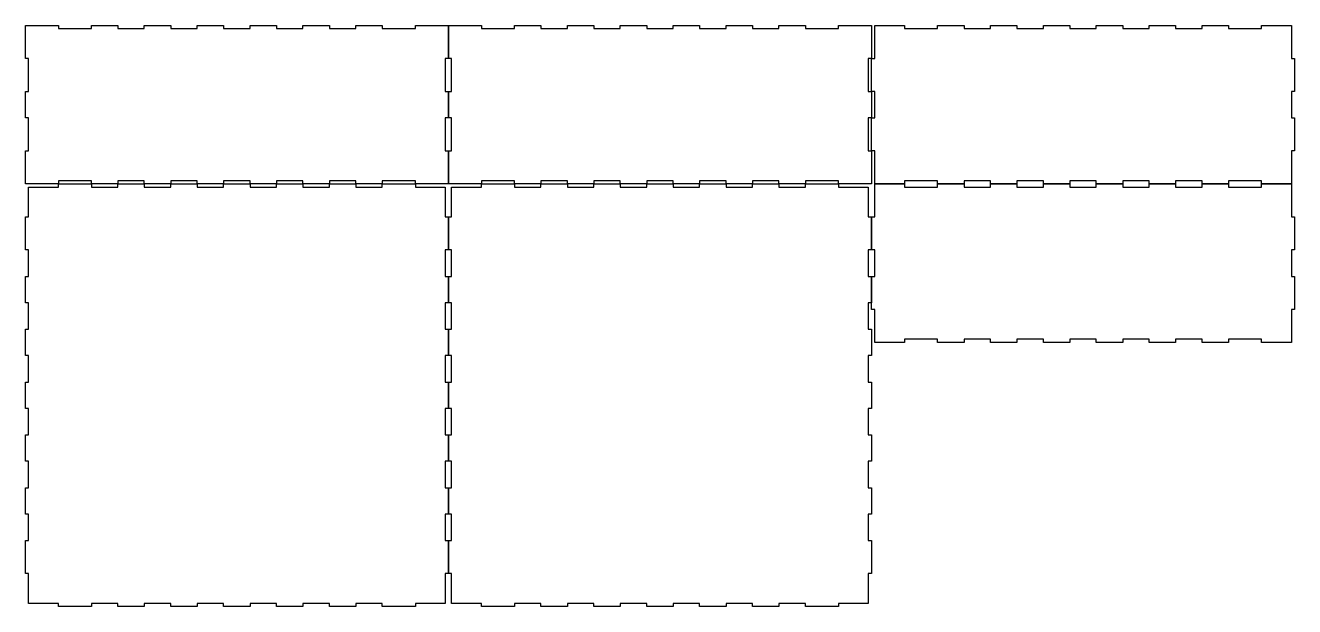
# Model space of a CAD drawing. Header units: inches. Extents: x -56 to 64, y -25 to 30.
import ezdxf

# ---------------------------------------------------------------- set-up
doc = ezdxf.new("R2010")
doc.units = ezdxf.units.IN
doc.header["$MEASUREMENT"] = 0
doc.layers.add('Layer 1', color=7, linetype='Continuous')

# ---------------------------------------------------------------- blocks, each defined once
blk = doc.blocks.new('block 2')
at = {"layer": 'Layer 1', "color": 7, "lineweight": 30, "true_color": 0xffffff}
blk.add_lwpolyline([(-56, 29.99), (-52.87, 29.99), (-52.87, 29.69), (-49.75, 29.69), (-49.75, 29.99), (-47.25, 29.99), (-47.25, 29.69), (-44.75, 29.69), (-44.75, 29.99), (-42.25, 29.99), (-42.25, 29.69), (-39.75, 29.69), (-39.75, 29.99), (-37.25, 29.99), (-37.25, 29.69), (-34.75, 29.69), (-34.75, 29.99), (-32.25, 29.99), (-32.25, 29.69), (-29.75, 29.69), (-29.75, 29.99), (-27.25, 29.99), (-27.25, 29.69), (-24.75, 29.69), (-24.75, 29.99), (-22.25, 29.99), (-22.25, 29.69), (-19.12, 29.69), (-19.12, 29.99), (-16, 29.99), (-16, 26.86), (-16.3, 26.86), (-16.3, 23.74), (-16, 23.74), (-16, 21.24), (-16.3, 21.24), (-16.3, 18.11), (-16, 18.11), (-16, 14.99), (-19.12, 14.99), (-19.12, 15.29), (-22.25, 15.29), (-22.25, 14.99), (-24.75, 14.99), (-24.75, 15.29), (-27.25, 15.29), (-27.25, 14.99), (-29.75, 14.99), (-29.75, 15.29), (-32.25, 15.29), (-32.25, 14.99), (-34.75, 14.99), (-34.75, 15.29), (-37.25, 15.29), (-37.25, 14.99), (-39.75, 14.99), (-39.75, 15.29), (-42.25, 15.29), (-42.25, 14.99), (-44.75, 14.99), (-44.75, 15.29), (-47.25, 15.29), (-47.25, 14.99), (-49.75, 14.99), (-49.75, 15.29), (-52.87, 15.29), (-52.87, 14.99), (-56, 14.99), (-56, 18.11), (-55.7, 18.11), (-55.7, 21.24), (-56, 21.24), (-56, 23.74), (-55.7, 23.74), (-55.7, 26.86), (-56, 26.86), (-56, 29.99)], dxfattribs=at)
blk = doc.blocks.new('block 3')
at = {"layer": 'Layer 1', "color": 7, "lineweight": 30, "true_color": 0xffffff}
blk.add_lwpolyline([(-16, 29.99), (-12.87, 29.99), (-12.87, 29.69), (-9.75, 29.69), (-9.75, 29.99), (-7.25, 29.99), (-7.25, 29.69), (-4.75, 29.69), (-4.75, 29.99), (-2.25, 29.99), (-2.25, 29.69), (0.25, 29.69), (0.25, 29.99), (2.75, 29.99), (2.75, 29.69), (5.25, 29.69), (5.25, 29.99), (7.75, 29.99), (7.75, 29.69), (10.25, 29.69), (10.25, 29.99), (12.75, 29.99), (12.75, 29.69), (15.25, 29.69), (15.25, 29.99), (17.75, 29.99), (17.75, 29.69), (20.88, 29.69), (20.88, 29.99), (24, 29.99), (24, 26.86), (23.7, 26.86), (23.7, 23.74), (24, 23.74), (24, 21.24), (23.7, 21.24), (23.7, 18.11), (24, 18.11), (24, 14.99), (20.88, 14.99), (20.88, 15.29), (17.75, 15.29), (17.75, 14.99), (15.25, 14.99), (15.25, 15.29), (12.75, 15.29), (12.75, 14.99), (10.25, 14.99), (10.25, 15.29), (7.75, 15.29), (7.75, 14.99), (5.25, 14.99), (5.25, 15.29), (2.75, 15.29), (2.75, 14.99), (0.25, 14.99), (0.25, 15.29), (-2.25, 15.29), (-2.25, 14.99), (-4.75, 14.99), (-4.75, 15.29), (-7.25, 15.29), (-7.25, 14.99), (-9.75, 14.99), (-9.75, 15.29), (-12.87, 15.29), (-12.87, 14.99), (-16, 14.99), (-16, 18.11), (-15.7, 18.11), (-15.7, 21.24), (-16, 21.24), (-16, 23.74), (-15.7, 23.74), (-15.7, 26.86), (-16, 26.86), (-16, 29.99)], dxfattribs=at)
blk = doc.blocks.new('block 4')
at = {"layer": 'Layer 1', "color": 7, "lineweight": 30, "true_color": 0xffffff}
blk.add_lwpolyline([(24.3, 29.99), (27.13, 29.99), (27.13, 29.69), (30.25, 29.69), (30.25, 29.99), (32.75, 29.99), (32.75, 29.69), (35.25, 29.69), (35.25, 29.99), (37.75, 29.99), (37.75, 29.69), (40.25, 29.69), (40.25, 29.99), (42.75, 29.99), (42.75, 29.69), (45.25, 29.69), (45.25, 29.99), (47.75, 29.99), (47.75, 29.69), (50.25, 29.69), (50.25, 29.99), (52.75, 29.99), (52.75, 29.69), (55.25, 29.69), (55.25, 29.99), (57.75, 29.99), (57.75, 29.69), (60.88, 29.69), (60.88, 29.99), (63.7, 29.99), (63.7, 26.86), (64, 26.86), (64, 23.74), (63.7, 23.74), (63.7, 21.24), (64, 21.24), (64, 18.11), (63.7, 18.11), (63.7, 14.99), (60.88, 14.99), (60.88, 15.29), (57.75, 15.29), (57.75, 14.99), (55.25, 14.99), (55.25, 15.29), (52.75, 15.29), (52.75, 14.99), (50.25, 14.99), (50.25, 15.29), (47.75, 15.29), (47.75, 14.99), (45.25, 14.99), (45.25, 15.29), (42.75, 15.29), (42.75, 14.99), (40.25, 14.99), (40.25, 15.29), (37.75, 15.29), (37.75, 14.99), (35.25, 14.99), (35.25, 15.29), (32.75, 15.29), (32.75, 14.99), (30.25, 14.99), (30.25, 15.29), (27.13, 15.29), (27.13, 14.99), (24.3, 14.99), (24.3, 18.11), (24, 18.11), (24, 21.24), (24.3, 21.24), (24.3, 23.74), (24, 23.74), (24, 26.86), (24.3, 26.86), (24.3, 29.99)], dxfattribs=at)
blk = doc.blocks.new('block 5')
at = {"layer": 'Layer 1', "color": 7, "lineweight": 30, "true_color": 0xffffff}
blk.add_lwpolyline([(24.3, 14.99), (27.13, 14.99), (27.13, 14.69), (30.25, 14.69), (30.25, 14.99), (32.75, 14.99), (32.75, 14.69), (35.25, 14.69), (35.25, 14.99), (37.75, 14.99), (37.75, 14.69), (40.25, 14.69), (40.25, 14.99), (42.75, 14.99), (42.75, 14.69), (45.25, 14.69), (45.25, 14.99), (47.75, 14.99), (47.75, 14.69), (50.25, 14.69), (50.25, 14.99), (52.75, 14.99), (52.75, 14.69), (55.25, 14.69), (55.25, 14.99), (57.75, 14.99), (57.75, 14.69), (60.88, 14.69), (60.88, 14.99), (63.7, 14.99), (63.7, 11.86), (64, 11.86), (64, 8.74), (63.7, 8.74), (63.7, 6.24), (64, 6.24), (64, 3.11), (63.7, 3.11), (63.7, -0.01), (60.88, -0.01), (60.88, 0.29), (57.75, 0.29), (57.75, -0.01), (55.25, -0.01), (55.25, 0.29), (52.75, 0.29), (52.75, -0.01), (50.25, -0.01), (50.25, 0.29), (47.75, 0.29), (47.75, -0.01), (45.25, -0.01), (45.25, 0.29), (42.75, 0.29), (42.75, -0.01), (40.25, -0.01), (40.25, 0.29), (37.75, 0.29), (37.75, -0.01), (35.25, -0.01), (35.25, 0.29), (32.75, 0.29), (32.75, -0.01), (30.25, -0.01), (30.25, 0.29), (27.13, 0.29), (27.13, -0.01), (24.3, -0.01), (24.3, 3.11), (24, 3.11), (24, 6.24), (24.3, 6.24), (24.3, 8.74), (24, 8.74), (24, 11.86), (24.3, 11.86), (24.3, 14.99)], dxfattribs=at)
blk = doc.blocks.new('block 6')
at = {"layer": 'Layer 1', "color": 7, "lineweight": 30, "true_color": 0xffffff}
blk.add_lwpolyline([(-55.7, 14.69), (-52.87, 14.69), (-52.87, 14.99), (-49.75, 14.99), (-49.75, 14.69), (-47.25, 14.69), (-47.25, 14.99), (-44.75, 14.99), (-44.75, 14.69), (-42.25, 14.69), (-42.25, 14.99), (-39.75, 14.99), (-39.75, 14.69), (-37.25, 14.69), (-37.25, 14.99), (-34.75, 14.99), (-34.75, 14.69), (-32.25, 14.69), (-32.25, 14.99), (-29.75, 14.99), (-29.75, 14.69), (-27.25, 14.69), (-27.25, 14.99), (-24.75, 14.99), (-24.75, 14.69), (-22.25, 14.69), (-22.25, 14.99), (-19.12, 14.99), (-19.12, 14.69), (-16.3, 14.69), (-16.3, 11.86), (-16, 11.86), (-16, 8.74), (-16.3, 8.74), (-16.3, 6.24), (-16, 6.24), (-16, 3.74), (-16.3, 3.74), (-16.3, 1.24), (-16, 1.24), (-16, -1.26), (-16.3, -1.26), (-16.3, -3.76), (-16, -3.76), (-16, -6.26), (-16.3, -6.26), (-16.3, -8.76), (-16, -8.76), (-16, -11.26), (-16.3, -11.26), (-16.3, -13.76), (-16, -13.76), (-16, -16.26), (-16.3, -16.26), (-16.3, -18.76), (-16, -18.76), (-16, -21.89), (-16.3, -21.89), (-16.3, -24.71), (-19.12, -24.71), (-19.12, -25.01), (-22.25, -25.01), (-22.25, -24.71), (-24.75, -24.71), (-24.75, -25.01), (-27.25, -25.01), (-27.25, -24.71), (-29.75, -24.71), (-29.75, -25.01), (-32.25, -25.01), (-32.25, -24.71), (-34.75, -24.71), (-34.75, -25.01), (-37.25, -25.01), (-37.25, -24.71), (-39.75, -24.71), (-39.75, -25.01), (-42.25, -25.01), (-42.25, -24.71), (-44.75, -24.71), (-44.75, -25.01), (-47.25, -25.01), (-47.25, -24.71), (-49.75, -24.71), (-49.75, -25.01), (-52.87, -25.01), (-52.87, -24.71), (-55.7, -24.71), (-55.7, -21.89), (-56, -21.89), (-56, -18.76), (-55.7, -18.76), (-55.7, -16.26), (-56, -16.26), (-56, -13.76), (-55.7, -13.76), (-55.7, -11.26), (-56, -11.26), (-56, -8.76), (-55.7, -8.76), (-55.7, -6.26), (-56, -6.26), (-56, -3.76), (-55.7, -3.76), (-55.7, -1.26), (-56, -1.26), (-56, 1.24), (-55.7, 1.24), (-55.7, 3.74), (-56, 3.74), (-56, 6.24), (-55.7, 6.24), (-55.7, 8.74), (-56, 8.74), (-56, 11.86), (-55.7, 11.86), (-55.7, 14.69)], dxfattribs=at)
blk = doc.blocks.new('block 7')
at = {"layer": 'Layer 1', "color": 7, "lineweight": 30, "true_color": 0xffffff}
blk.add_lwpolyline([(-15.7, 14.69), (-12.87, 14.69), (-12.87, 14.99), (-9.75, 14.99), (-9.75, 14.69), (-7.25, 14.69), (-7.25, 14.99), (-4.75, 14.99), (-4.75, 14.69), (-2.25, 14.69), (-2.25, 14.99), (0.25, 14.99), (0.25, 14.69), (2.75, 14.69), (2.75, 14.99), (5.25, 14.99), (5.25, 14.69), (7.75, 14.69), (7.75, 14.99), (10.25, 14.99), (10.25, 14.69), (12.75, 14.69), (12.75, 14.99), (15.25, 14.99), (15.25, 14.69), (17.75, 14.69), (17.75, 14.99), (20.88, 14.99), (20.88, 14.69), (23.7, 14.69), (23.7, 11.86), (24, 11.86), (24, 8.74), (23.7, 8.74), (23.7, 6.24), (24, 6.24), (24, 3.74), (23.7, 3.74), (23.7, 1.24), (24, 1.24), (24, -1.26), (23.7, -1.26), (23.7, -3.76), (24, -3.76), (24, -6.26), (23.7, -6.26), (23.7, -8.76), (24, -8.76), (24, -11.26), (23.7, -11.26), (23.7, -13.76), (24, -13.76), (24, -16.26), (23.7, -16.26), (23.7, -18.76), (24, -18.76), (24, -21.89), (23.7, -21.89), (23.7, -24.71), (20.88, -24.71), (20.88, -25.01), (17.75, -25.01), (17.75, -24.71), (15.25, -24.71), (15.25, -25.01), (12.75, -25.01), (12.75, -24.71), (10.25, -24.71), (10.25, -25.01), (7.75, -25.01), (7.75, -24.71), (5.25, -24.71), (5.25, -25.01), (2.75, -25.01), (2.75, -24.71), (0.25, -24.71), (0.25, -25.01), (-2.25, -25.01), (-2.25, -24.71), (-4.75, -24.71), (-4.75, -25.01), (-7.25, -25.01), (-7.25, -24.71), (-9.75, -24.71), (-9.75, -25.01), (-12.87, -25.01), (-12.87, -24.71), (-15.7, -24.71), (-15.7, -21.89), (-16, -21.89), (-16, -18.76), (-15.7, -18.76), (-15.7, -16.26), (-16, -16.26), (-16, -13.76), (-15.7, -13.76), (-15.7, -11.26), (-16, -11.26), (-16, -8.76), (-15.7, -8.76), (-15.7, -6.26), (-16, -6.26), (-16, -3.76), (-15.7, -3.76), (-15.7, -1.26), (-16, -1.26), (-16, 1.24), (-15.7, 1.24), (-15.7, 3.74), (-16, 3.74), (-16, 6.24), (-15.7, 6.24), (-15.7, 8.74), (-16, 8.74), (-16, 11.86), (-15.7, 11.86), (-15.7, 14.69)], dxfattribs=at)

msp = doc.modelspace()

# ---------------------------------------------------------------- block references
at = {"layer": 'Layer 1'}
for name in ['block 2', 'block 3', 'block 4', 'block 6', 'block 7', 'block 5']:
    msp.add_blockref(name, (0, 0), dxfattribs=at)

doc.saveas('drawing.dxf')
